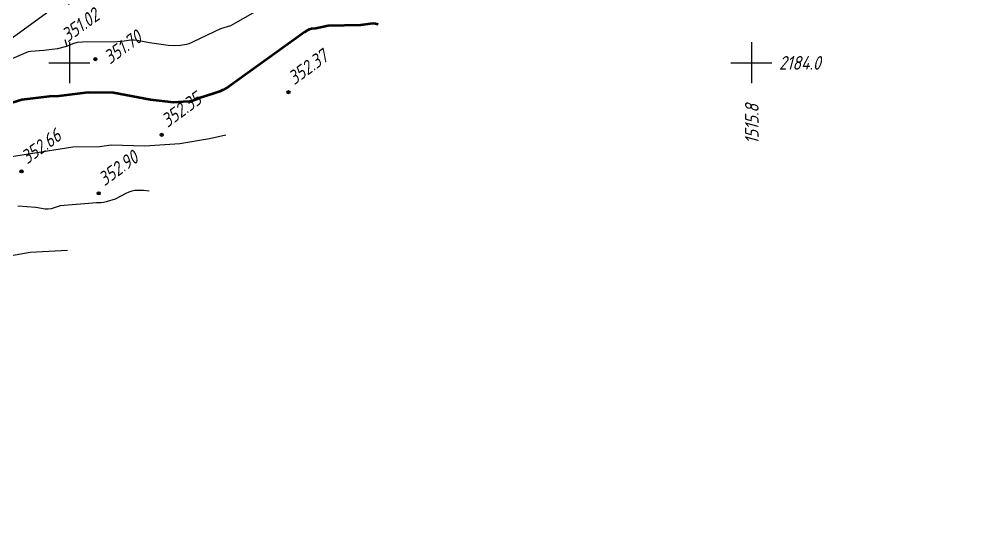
# Model space of a CAD drawing. Extents: x 1514039 to 1515876, y 2182924 to 2184238.
# Drawn here: x 1515585.2 to 1515865.8, y 2183864.8 to 2184012.8 of the extents above; entities that cross this region are included whole.
import ezdxf
from ezdxf.enums import TextEntityAlignment as Align

# ---------------------------------------------------------------- set-up
doc = ezdxf.new("R2010")
doc.units = 0
for name, color, linetype, lineweight in [('ИИ_ГЕОСЕТКА_025', 3, 'Continuous', 25), ('ИИ_ОТМЕТКА_025', 7, 'Continuous', 25), ('ИИ_ПИКЕТАЖ_025', 7, 'Continuous', 25), ('ИИ_РЕЛЬЕФ_025', 34, 'Continuous', 25), ('ИИ_РЕЛЬЕФ_050', 34, 'Continuous', 50), ('ИИ_ТРАССА_ТРУБ_025', 7, 'Continuous', 25)]:
    doc.layers.add(name, color=color, linetype=linetype, lineweight=lineweight)
doc.styles.add('VNIPISIMPLEXCUR', font='simplex.shx', dxfattribs={"width": 0.8, "oblique": 15})

# ---------------------------------------------------------------- blocks, each defined once
blk = doc.blocks.new('PICKET')
at = {"color": 0, "linetype": 'Continuous', "lineweight": 25}
for p, q in [((-0.23, 0), (0.23, 0)), ((0, 0.23), (0, -0.23))]:
    blk.add_line(p, q, dxfattribs=at)
blk.add_circle((0, 0), 0.23, dxfattribs=at)
at = {"color": 0, "linetype": 'Continuous', "style": 'VNIPISIMPLEXCUR', "oblique": 15, "width": 0.8}
blk.add_attdef('OTMETKA', (1.25, 0.3), '', height=2, dxfattribs=at)
at = {"color": 8, "linetype": 'Continuous', "style": 'VNIPISIMPLEXCUR', "oblique": 15, "width": 0.8, "flags": 1}
blk.add_attdef('NOMER', (1.25, -2.7), '', height=2, dxfattribs=at)
blk = doc.blocks.new('ИИ15001')
at = {"color": 0, "linetype": 'Continuous', "lineweight": 25}
blk.add_lwpolyline([(0, 1), (0, -1)], dxfattribs=at)
at = {"color": 0, "linetype": 'Continuous', "lineweight": 25, "style": 'VNIPISIMPLEXCUR', "oblique": 15, "width": 0.8}
blk.add_attdef('STATIONING', text='', height=2, dxfattribs=at).set_placement((0, 2), align=Align.CENTER)
at = {"color": 7, "linetype": 'Continuous', "lineweight": 25, "style": 'VNIPISIMPLEXCUR', "oblique": 15, "width": 0.8}
blk.add_attdef('HEIGHT', text='', height=2, dxfattribs=at).set_placement((0, -2), align=Align.TOP_CENTER)
blk = doc.blocks.new('ИИ053296')
at = {"color": 0, "linetype": 'Continuous', "lineweight": 25}
blk.add_lwpolyline([(0, 0), (1, 0)], dxfattribs=at)
blk = doc.blocks.new('ИИ05012')
at = {"color": 0, "linetype": 'Continuous', "flags": 128}
for points in [[(0, 3), (0, -3)], [(-3, 0), (3, 0)]]:
    blk.add_lwpolyline(points, dxfattribs=at)

msp = doc.modelspace()

# ---------------------------------------------------------------- linework, layer by layer
at = {"layer": 'ИИ_РЕЛЬЕФ_025'}
for points, elevation in [([(1515657.411, 2184016.587), (1515647.266, 2184010.806), (1515644.339, 2184009.948), (1515636.317, 2184006.138), (1515635.734, 2184005.802), (1515635.029, 2184005.496), (1515634.349, 2184005.326), (1515632.616, 2184005.057), (1515630.655, 2184004.947), (1515628.987, 2184005.039), (1515623.483, 2184005.807), (1515619.838, 2184006.466), (1515618.921, 2184006.591), (1515617.962, 2184006.575), (1515616.018, 2184006.349), (1515614.068, 2184006.081), (1515603.819, 2184006.038), (1515602.312, 2184005.865), (1515601.336, 2184005.626), (1515600.556, 2184005.327), (1515599.116, 2184004.693), (1515596.503, 2184004.032), (1515592.492, 2184003.54), (1515588.722, 2184003.299), (1515587.941, 2184003.148), (1515587.208, 2184002.89), (1515581.749, 2184000.552)], 351.5), ([(1515645.893, 2183978.761), (1515641.121, 2183977.637), (1515632.376, 2183976.206), (1515622.097, 2183975.569), (1515612.244, 2183975.817), (1515608.775, 2183975.375), (1515600.952, 2183975.192), (1515576.802, 2183971.472)], 352.5), ([(1515623.38, 2183962.388), (1515621.712, 2183962.558), (1515620.857, 2183962.581), (1515620.027, 2183962.557), (1515619.224, 2183962.488), (1515618.287, 2183962.309), (1515617.412, 2183962.02), (1515616.582, 2183961.652), (1515613.376, 2183959.978), (1515610.79, 2183959.189), (1515610, 2183959.015), (1515609.27, 2183958.941), (1515607.915, 2183958.919), (1515597.269, 2183958.02), (1515594.661, 2183957.178), (1515593.78, 2183957.039), (1515592.878, 2183957.067), (1515590.14, 2183957.584), (1515584.827, 2183957.979)], 353), ([(1515599.431, 2183944.97), (1515588.491, 2183944.381), (1515570.156, 2183941.121), (1515554.451, 2183936.575), (1515553.119, 2183936.077), (1515548.992, 2183934.1), (1515547.578, 2183933.24), (1515542.966, 2183929.997), (1515540.439, 2183928.532), (1515533.804, 2183925.873), (1515515.655, 2183920.308), (1515496.516, 2183912.195), (1515486.209, 2183907.261), (1515479.024, 2183904.047), (1515465.511, 2183896.852), (1515460.499, 2183893.85), (1515438.33, 2183878.018), (1515435.113, 2183876.245), (1515425.134, 2183871.654), (1515411.414, 2183866.195), (1515407.282, 2183864.838)], 353.5)]:
    msp.add_lwpolyline(points, dxfattribs=dict(at, elevation=elevation))
at = {"layer": 'ИИ_РЕЛЬЕФ_050', "elevation": 352}
msp.add_lwpolyline([(1515690.511, 2184011.212), (1515689.776, 2184011.372), (1515689.069, 2184011.447), (1515688.236, 2184011.414), (1515685.417, 2184011.027), (1515675.864, 2184010.753), (1515672.315, 2184009.971), (1515671.027, 2184009.88), (1515670.316, 2184009.699), (1515669.68, 2184009.394), (1515668.982, 2184008.965), (1515646.606, 2183992.879), (1515645.045, 2183991.996), (1515644.155, 2183991.58), (1515642.395, 2183990.916), (1515638.032, 2183989.579), (1515636.723, 2183989.001), (1515635.939, 2183988.762), (1515635.191, 2183988.638), (1515633.394, 2183988.504), (1515630.511, 2183988.375), (1515623.762, 2183989.078), (1515612.91, 2183991.177), (1515605.469, 2183991.289), (1515596.85, 2183990.168), (1515594.144, 2183990.062), (1515586.068, 2183989.129), (1515578.356, 2183986.792)], dxfattribs=at)
at = {"layer": 'ИИ_ТРАССА_ТРУБ_025', "color": 4}
msp.add_lwpolyline([(1515444.233, 2183906.283), (1515502.22, 2183948.46), (1515709.73, 2184099.38), (1515865.848, 2184145.244)], dxfattribs=at)

# ---------------------------------------------------------------- block references
at = {"layer": 'ИИ_ГЕОСЕТКА_025', "xscale": 2, "yscale": 2, "zscale": 2}
for p in [(1515600, 2184000), (1515800, 2184000)]:
    msp.add_blockref('ИИ05012', p, dxfattribs=at)
at = {"layer": 'ИИ_ОТМЕТКА_025'}
ref = msp.add_blockref('PICKET', (1515607.59, 2184001.01, 351.7), dxfattribs=dict(at, xscale=2, yscale=2, zscale=2, rotation=36.02222222222222))
ref.add_attrib('OTMETKA', '351.70', (1515611.88, 2183999.362, 351.7), dxfattribs={"layer": '0', "color": 0, "linetype": 'Continuous', "height": 4, "rotation": 36.02222, "style": 'VNIPISIMPLEXCUR', "oblique": 15, "width": 0.8})
at = {"layer": 'ИИ_ОТМЕТКА_025', "xscale": 2, "yscale": 2, "zscale": 2, "rotation": 36.02222222222222}
for p, values in [((1515664.262, 2183991.367, 352.37), {'OTMETKA': '352.37'}), ((1515627.08, 2183978.85, 352.35), {'OTMETKA': '352.35'}), ((1515585.94, 2183968.13, 352.66), {'OTMETKA': '352.66'}), ((1515608.592, 2183961.729, 352.9), {'OTMETKA': '352.90'})]:
    msp.add_blockref('PICKET', p, dxfattribs=at).add_auto_attribs(values)
at = {"layer": 'ИИ_ПИКЕТАЖ_025', "color": 4}
ref = msp.add_blockref('ИИ15001', (1515598.704, 2184018.632, 351.02), dxfattribs=dict(at, xscale=2, yscale=2, zscale=2, rotation=36.02802973000001))
ref.add_attrib('STATIONING', 'ПК17', dxfattribs={"layer": '0', "color": 0, "linetype": 'Continuous', "lineweight": 25, "height": 4, "rotation": 36.02803, "style": 'VNIPISIMPLEXCUR', "oblique": 15, "width": 0.8}).set_placement((1515596.351, 2184021.867), align=Align.CENTER)
ref.add_attrib('HEIGHT', '351.02', dxfattribs={"layer": '0', "color": 7, "linetype": 'Continuous', "lineweight": 25, "height": 4, "rotation": 36.02803, "style": 'VNIPISIMPLEXCUR', "oblique": 15, "width": 0.8}).set_placement((1515601.978, 2184012.592), align=Align.TOP_CENTER)
at = {"layer": 'ИИ_РЕЛЬЕФ_025', "xscale": 2, "yscale": 2, "zscale": 2, "rotation": 106.2006404921408}
msp.add_blockref('ИИ053296', (1515599.308, 2184004.778, 351.5), dxfattribs=at)

# ---------------------------------------------------------------- texts
at = {"layer": 'ИИ_ГЕОСЕТКА_025', "color": 7, "style": 'VNIPISIMPLEXCUR', "oblique": 15, "width": 0.8}
msp.add_text('2184.0', height=4, dxfattribs=at).set_placement((1515808.09, 2183997.939))
msp.add_text('1515.8', height=4, rotation=90, dxfattribs=at).set_placement((1515802.15, 2183976.168))

doc.saveas('drawing.dxf')
